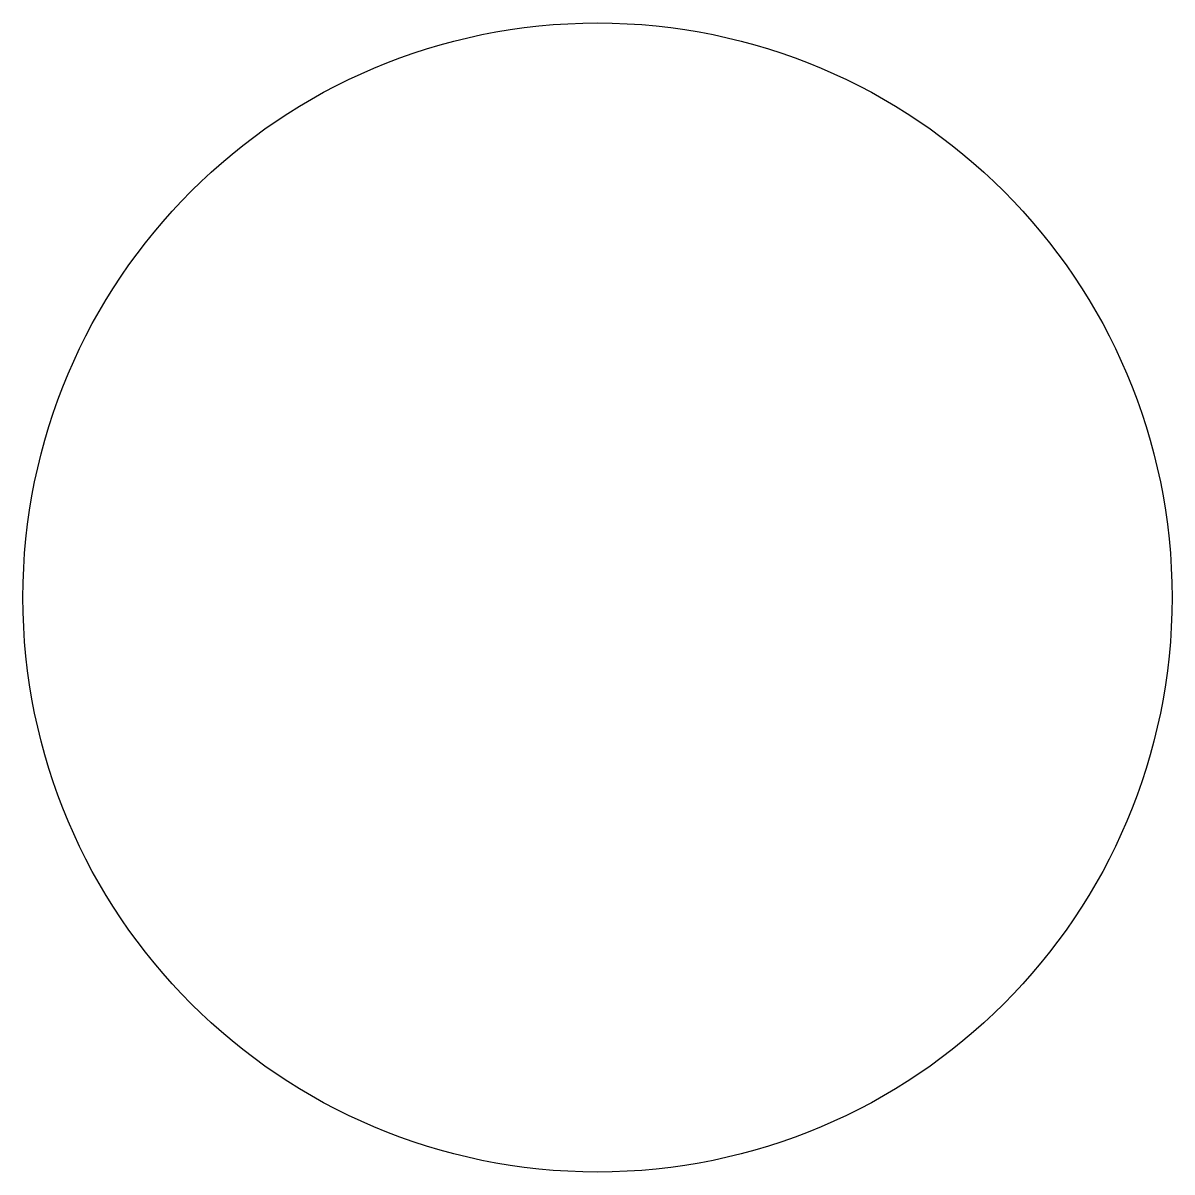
# Model space of a CAD drawing. Extents: x 111.8 to 148.2, y 226.8 to 263.2.
import ezdxf

# ---------------------------------------------------------------- set-up
doc = ezdxf.new("R2010")
doc.units = 0
doc.header["$MEASUREMENT"] = 0
doc.layers.get('0').update_dxf_attribs({"linetype": 'CONTINUOUS'})

msp = doc.modelspace()

# ---------------------------------------------------------------- linework, layer by layer
at = {"color": 7, "linetype": 'CONTINUOUS'}
msp.add_circle((130, 245), 18.2, dxfattribs=at)

doc.saveas('drawing.dxf')
